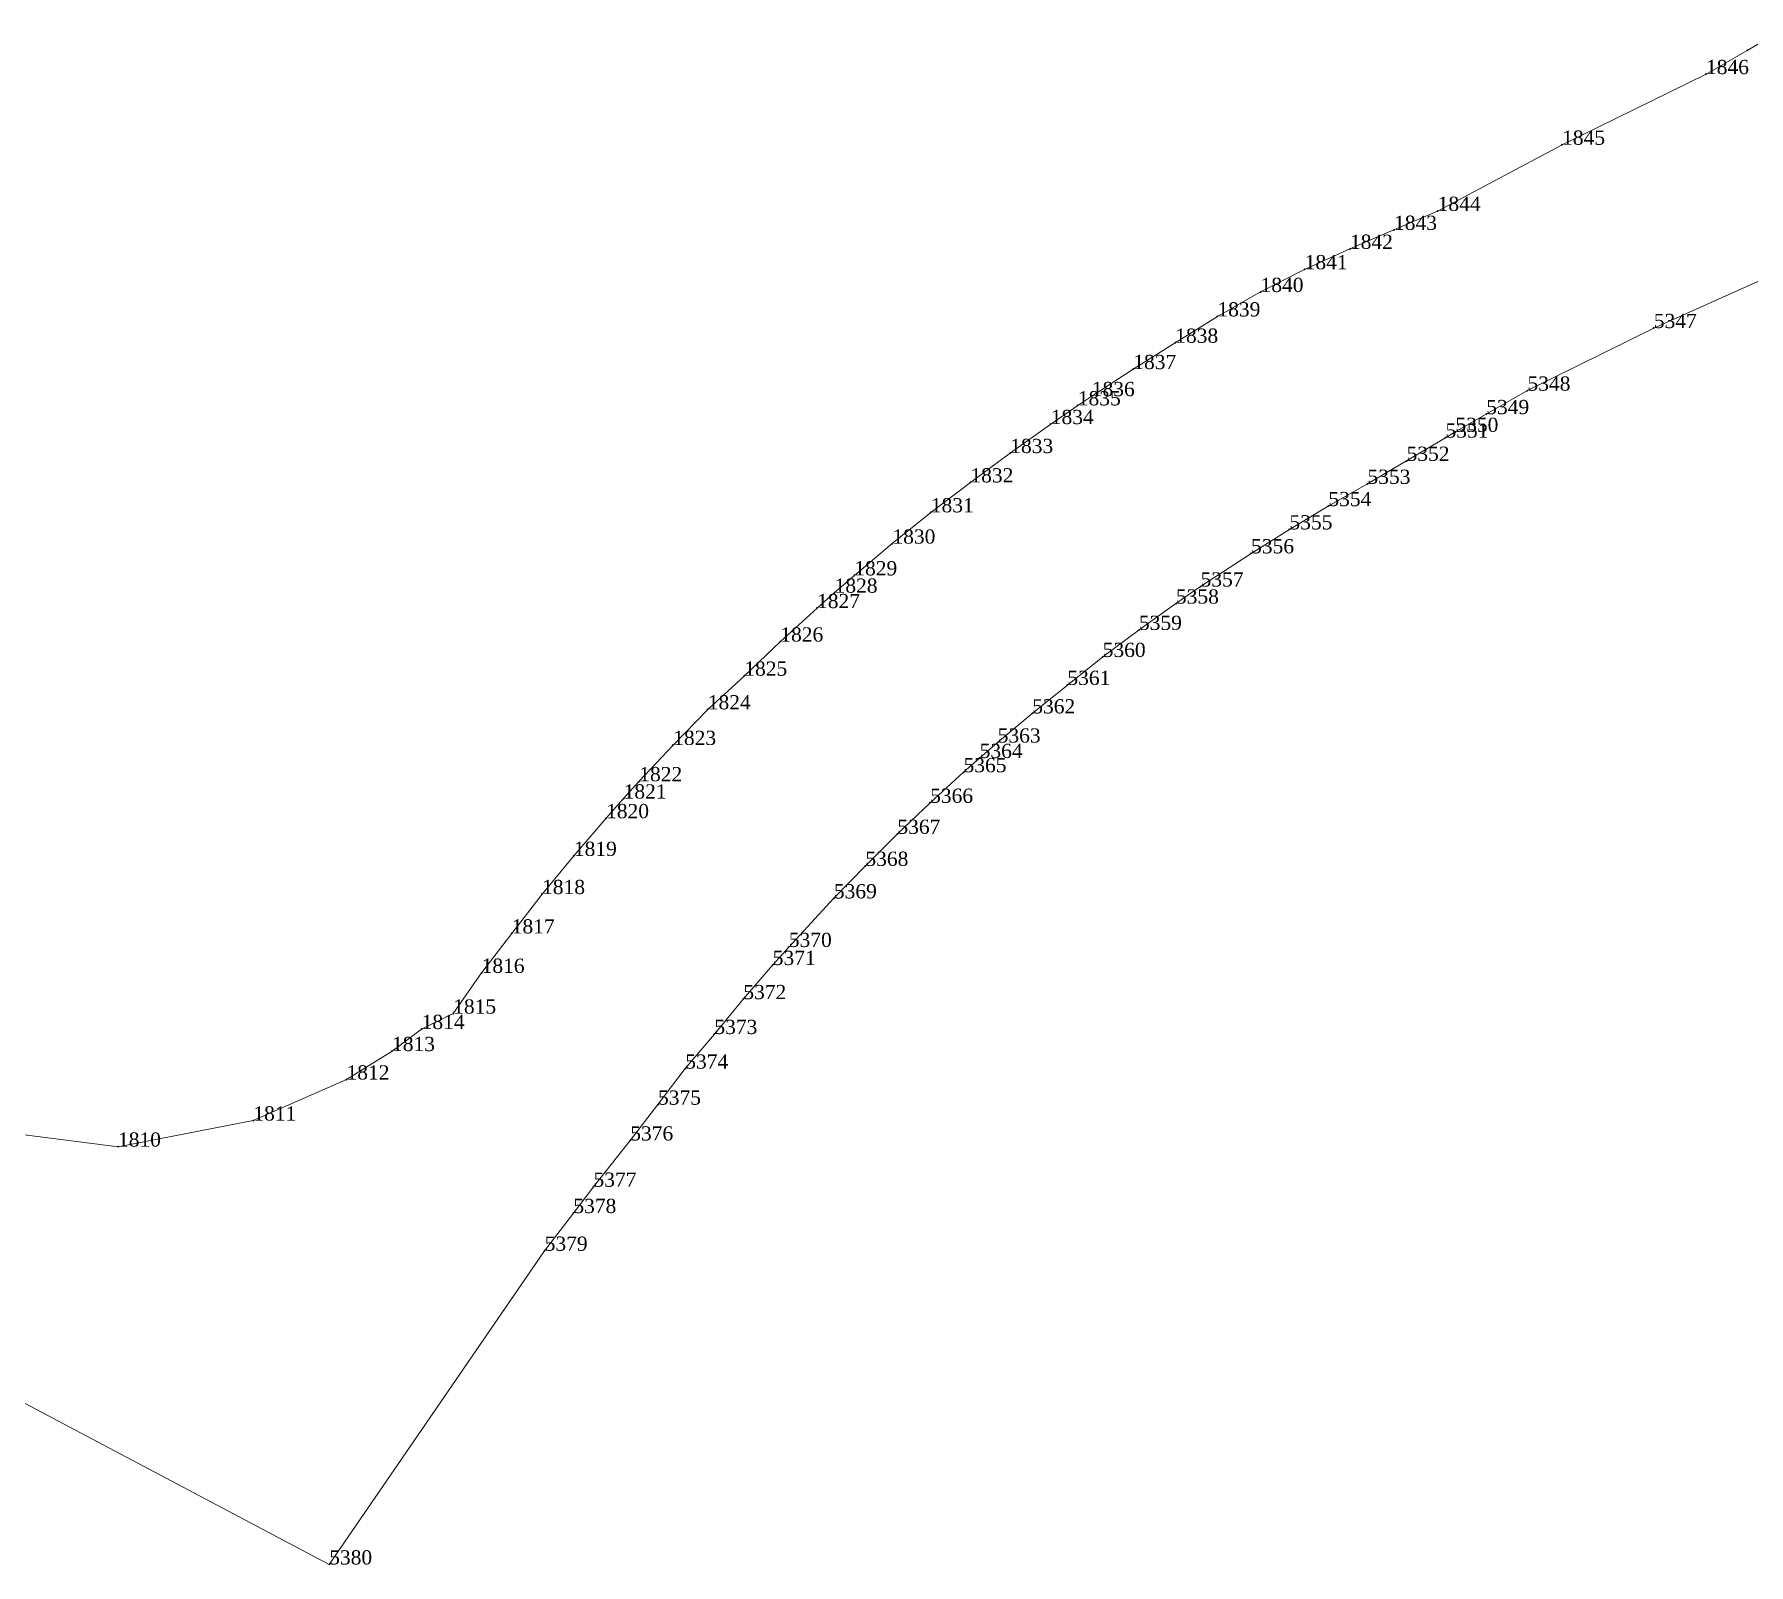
# Model space of a CAD drawing. Header units: metres. Extents: x 543554 to 549226, y 1840763 to 1844579.
# Drawn here: x 546315.1 to 546387.5, y 1842247.1 to 1842311.6 of the extents above; entities that cross this region are included whole.
import ezdxf

# ---------------------------------------------------------------- set-up
doc = ezdxf.new("R2010")
doc.units = ezdxf.units.M
doc.header["$MEASUREMENT"] = 0
for name, color, linetype, lineweight in [('Level 12', 7, 'Continuous', 0), ('Level 30', 7, 'Continuous', 0), ('Level 7', 7, 'Continuous', 0)]:
    doc.layers.add(name, color=color, linetype=linetype, lineweight=lineweight)
doc.styles.add('Style-Vntime', font='Vntime.shx')

# ---------------------------------------------------------------- blocks, each defined once
blk = doc.blocks.new('DDCT')
at = {"layer": 'Level 7', "color": 3, "linetype": 'Continuous', "lineweight": 30}
blk.add_point((0, 0), dxfattribs=at)
blk = doc.blocks.new('SHMIA_1809')
at = {"layer": 'Level 12', "color": 2, "linetype": 'Continuous', "lineweight": 0, "style": 'Style-Vntime'}
blk.add_text('1810', height=0.6, dxfattribs=at).set_placement((0, 0))
blk = doc.blocks.new('SHMIA_1810')
at = {"layer": 'Level 12', "color": 2, "linetype": 'Continuous', "lineweight": 0, "style": 'Style-Vntime'}
blk.add_text('1811', height=0.6, dxfattribs=at).set_placement((0, 0))
blk = doc.blocks.new('SHMIA_1811')
at = {"layer": 'Level 12', "color": 2, "linetype": 'Continuous', "lineweight": 0, "style": 'Style-Vntime'}
blk.add_text('1812', height=0.6, dxfattribs=at).set_placement((0, 0))
blk = doc.blocks.new('SHMIA_1812')
at = {"layer": 'Level 12', "color": 2, "linetype": 'Continuous', "lineweight": 0, "style": 'Style-Vntime'}
blk.add_text('1813', height=0.6, dxfattribs=at).set_placement((0, 0))
blk = doc.blocks.new('SHMIA_1813')
at = {"layer": 'Level 12', "color": 2, "linetype": 'Continuous', "lineweight": 0, "style": 'Style-Vntime'}
blk.add_text('1814', height=0.6, dxfattribs=at).set_placement((0, 0))
blk = doc.blocks.new('SHMIA_1814')
at = {"layer": 'Level 12', "color": 2, "linetype": 'Continuous', "lineweight": 0, "style": 'Style-Vntime'}
blk.add_text('1815', height=0.6, dxfattribs=at).set_placement((0, 0))
blk = doc.blocks.new('SHMIA_1815')
at = {"layer": 'Level 12', "color": 2, "linetype": 'Continuous', "lineweight": 0, "style": 'Style-Vntime'}
blk.add_text('1816', height=0.6, dxfattribs=at).set_placement((0, 0))
blk = doc.blocks.new('SHMIA_1816')
at = {"layer": 'Level 12', "color": 2, "linetype": 'Continuous', "lineweight": 0, "style": 'Style-Vntime'}
blk.add_text('1817', height=0.6, dxfattribs=at).set_placement((0, 0))
blk = doc.blocks.new('SHMIA_1817')
at = {"layer": 'Level 12', "color": 2, "linetype": 'Continuous', "lineweight": 0, "style": 'Style-Vntime'}
blk.add_text('1818', height=0.6, dxfattribs=at).set_placement((0, 0))
blk = doc.blocks.new('SHMIA_1818')
at = {"layer": 'Level 12', "color": 2, "linetype": 'Continuous', "lineweight": 0, "style": 'Style-Vntime'}
blk.add_text('1819', height=0.6, dxfattribs=at).set_placement((0, 0))
blk = doc.blocks.new('SHMIA_1819')
at = {"layer": 'Level 12', "color": 2, "linetype": 'Continuous', "lineweight": 0, "style": 'Style-Vntime'}
blk.add_text('1820', height=0.6, dxfattribs=at).set_placement((0, 0))
blk = doc.blocks.new('SHMIA_1820')
at = {"layer": 'Level 12', "color": 2, "linetype": 'Continuous', "lineweight": 0, "style": 'Style-Vntime'}
blk.add_text('1821', height=0.6, dxfattribs=at).set_placement((0, 0))
blk = doc.blocks.new('SHMIA_1821')
at = {"layer": 'Level 12', "color": 2, "linetype": 'Continuous', "lineweight": 0, "style": 'Style-Vntime'}
blk.add_text('1822', height=0.6, dxfattribs=at).set_placement((0, 0))
blk = doc.blocks.new('SHMIA_1822')
at = {"layer": 'Level 12', "color": 2, "linetype": 'Continuous', "lineweight": 0, "style": 'Style-Vntime'}
blk.add_text('1823', height=0.6, dxfattribs=at).set_placement((0, 0))
blk = doc.blocks.new('SHMIA_1823')
at = {"layer": 'Level 12', "color": 2, "linetype": 'Continuous', "lineweight": 0, "style": 'Style-Vntime'}
blk.add_text('1824', height=0.6, dxfattribs=at).set_placement((0, 0))
blk = doc.blocks.new('SHMIA_1824')
at = {"layer": 'Level 12', "color": 2, "linetype": 'Continuous', "lineweight": 0, "style": 'Style-Vntime'}
blk.add_text('1825', height=0.6, dxfattribs=at).set_placement((0, 0))
blk = doc.blocks.new('SHMIA_1825')
at = {"layer": 'Level 12', "color": 2, "linetype": 'Continuous', "lineweight": 0, "style": 'Style-Vntime'}
blk.add_text('1826', height=0.6, dxfattribs=at).set_placement((0, 0))
blk = doc.blocks.new('SHMIA_1826')
at = {"layer": 'Level 12', "color": 2, "linetype": 'Continuous', "lineweight": 0, "style": 'Style-Vntime'}
blk.add_text('1827', height=0.6, dxfattribs=at).set_placement((0, 0))
blk = doc.blocks.new('SHMIA_1827')
at = {"layer": 'Level 12', "color": 2, "linetype": 'Continuous', "lineweight": 0, "style": 'Style-Vntime'}
blk.add_text('1828', height=0.6, dxfattribs=at).set_placement((0, 0))
blk = doc.blocks.new('SHMIA_1828')
at = {"layer": 'Level 12', "color": 2, "linetype": 'Continuous', "lineweight": 0, "style": 'Style-Vntime'}
blk.add_text('1829', height=0.6, dxfattribs=at).set_placement((0, 0))
blk = doc.blocks.new('SHMIA_1829')
at = {"layer": 'Level 12', "color": 2, "linetype": 'Continuous', "lineweight": 0, "style": 'Style-Vntime'}
blk.add_text('1830', height=0.6, dxfattribs=at).set_placement((0, 0))
blk = doc.blocks.new('SHMIA_1830')
at = {"layer": 'Level 12', "color": 2, "linetype": 'Continuous', "lineweight": 0, "style": 'Style-Vntime'}
blk.add_text('1831', height=0.6, dxfattribs=at).set_placement((0, 0))
blk = doc.blocks.new('SHMIA_1831')
at = {"layer": 'Level 12', "color": 2, "linetype": 'Continuous', "lineweight": 0, "style": 'Style-Vntime'}
blk.add_text('1832', height=0.6, dxfattribs=at).set_placement((0, 0))
blk = doc.blocks.new('SHMIA_1832')
at = {"layer": 'Level 12', "color": 2, "linetype": 'Continuous', "lineweight": 0, "style": 'Style-Vntime'}
blk.add_text('1833', height=0.6, dxfattribs=at).set_placement((0, 0))
blk = doc.blocks.new('SHMIA_1833')
at = {"layer": 'Level 12', "color": 2, "linetype": 'Continuous', "lineweight": 0, "style": 'Style-Vntime'}
blk.add_text('1834', height=0.6, dxfattribs=at).set_placement((0, 0))
blk = doc.blocks.new('SHMIA_1834')
at = {"layer": 'Level 12', "color": 2, "linetype": 'Continuous', "lineweight": 0, "style": 'Style-Vntime'}
blk.add_text('1835', height=0.6, dxfattribs=at).set_placement((0, 0))
blk = doc.blocks.new('SHMIA_1835')
at = {"layer": 'Level 12', "color": 2, "linetype": 'Continuous', "lineweight": 0, "style": 'Style-Vntime'}
blk.add_text('1836', height=0.6, dxfattribs=at).set_placement((0, 0))
blk = doc.blocks.new('SHMIA_1836')
at = {"layer": 'Level 12', "color": 2, "linetype": 'Continuous', "lineweight": 0, "style": 'Style-Vntime'}
blk.add_text('1837', height=0.6, dxfattribs=at).set_placement((0, 0))
blk = doc.blocks.new('SHMIA_1837')
at = {"layer": 'Level 12', "color": 2, "linetype": 'Continuous', "lineweight": 0, "style": 'Style-Vntime'}
blk.add_text('1838', height=0.6, dxfattribs=at).set_placement((0, 0))
blk = doc.blocks.new('SHMIA_1838')
at = {"layer": 'Level 12', "color": 2, "linetype": 'Continuous', "lineweight": 0, "style": 'Style-Vntime'}
blk.add_text('1839', height=0.6, dxfattribs=at).set_placement((0, 0))
blk = doc.blocks.new('SHMIA_1839')
at = {"layer": 'Level 12', "color": 2, "linetype": 'Continuous', "lineweight": 0, "style": 'Style-Vntime'}
blk.add_text('1840', height=0.6, dxfattribs=at).set_placement((0, 0))
blk = doc.blocks.new('SHMIA_1840')
at = {"layer": 'Level 12', "color": 2, "linetype": 'Continuous', "lineweight": 0, "style": 'Style-Vntime'}
blk.add_text('1841', height=0.6, dxfattribs=at).set_placement((0, 0))
blk = doc.blocks.new('SHMIA_1841')
at = {"layer": 'Level 12', "color": 2, "linetype": 'Continuous', "lineweight": 0, "style": 'Style-Vntime'}
blk.add_text('1842', height=0.6, dxfattribs=at).set_placement((0, 0))
blk = doc.blocks.new('SHMIA_1842')
at = {"layer": 'Level 12', "color": 2, "linetype": 'Continuous', "lineweight": 0, "style": 'Style-Vntime'}
blk.add_text('1843', height=0.6, dxfattribs=at).set_placement((0, 0))
blk = doc.blocks.new('SHMIA_1843')
at = {"layer": 'Level 12', "color": 2, "linetype": 'Continuous', "lineweight": 0, "style": 'Style-Vntime'}
blk.add_text('1844', height=0.6, dxfattribs=at).set_placement((0, 0))
blk = doc.blocks.new('SHMIA_1844')
at = {"layer": 'Level 12', "color": 2, "linetype": 'Continuous', "lineweight": 0, "style": 'Style-Vntime'}
blk.add_text('1845', height=0.6, dxfattribs=at).set_placement((0, 0))
blk = doc.blocks.new('SHMIA_1845')
at = {"layer": 'Level 12', "color": 2, "linetype": 'Continuous', "lineweight": 0, "style": 'Style-Vntime'}
blk.add_text('1846', height=0.6, dxfattribs=at).set_placement((0, 0))
blk = doc.blocks.new('SHMIA_5346')
at = {"layer": 'Level 12', "color": 2, "linetype": 'Continuous', "lineweight": 0, "style": 'Style-Vntime'}
blk.add_text('5347', height=0.6, dxfattribs=at).set_placement((0, 0))
blk = doc.blocks.new('SHMIA_5347')
at = {"layer": 'Level 12', "color": 2, "linetype": 'Continuous', "lineweight": 0, "style": 'Style-Vntime'}
blk.add_text('5348', height=0.6, dxfattribs=at).set_placement((0, 0))
blk = doc.blocks.new('SHMIA_5348')
at = {"layer": 'Level 12', "color": 2, "linetype": 'Continuous', "lineweight": 0, "style": 'Style-Vntime'}
blk.add_text('5349', height=0.6, dxfattribs=at).set_placement((0, 0))
blk = doc.blocks.new('SHMIA_5349')
at = {"layer": 'Level 12', "color": 2, "linetype": 'Continuous', "lineweight": 0, "style": 'Style-Vntime'}
blk.add_text('5350', height=0.6, dxfattribs=at).set_placement((0, 0))
blk = doc.blocks.new('SHMIA_5350')
at = {"layer": 'Level 12', "color": 2, "linetype": 'Continuous', "lineweight": 0, "style": 'Style-Vntime'}
blk.add_text('5351', height=0.6, dxfattribs=at).set_placement((0, 0))
blk = doc.blocks.new('SHMIA_5351')
at = {"layer": 'Level 12', "color": 2, "linetype": 'Continuous', "lineweight": 0, "style": 'Style-Vntime'}
blk.add_text('5352', height=0.6, dxfattribs=at).set_placement((0, 0))
blk = doc.blocks.new('SHMIA_5352')
at = {"layer": 'Level 12', "color": 2, "linetype": 'Continuous', "lineweight": 0, "style": 'Style-Vntime'}
blk.add_text('5353', height=0.6, dxfattribs=at).set_placement((0, 0))
blk = doc.blocks.new('SHMIA_5353')
at = {"layer": 'Level 12', "color": 2, "linetype": 'Continuous', "lineweight": 0, "style": 'Style-Vntime'}
blk.add_text('5354', height=0.6, dxfattribs=at).set_placement((0, 0))
blk = doc.blocks.new('SHMIA_5354')
at = {"layer": 'Level 12', "color": 2, "linetype": 'Continuous', "lineweight": 0, "style": 'Style-Vntime'}
blk.add_text('5355', height=0.6, dxfattribs=at).set_placement((0, 0))
blk = doc.blocks.new('SHMIA_5355')
at = {"layer": 'Level 12', "color": 2, "linetype": 'Continuous', "lineweight": 0, "style": 'Style-Vntime'}
blk.add_text('5356', height=0.6, dxfattribs=at).set_placement((0, 0))
blk = doc.blocks.new('SHMIA_5356')
at = {"layer": 'Level 12', "color": 2, "linetype": 'Continuous', "lineweight": 0, "style": 'Style-Vntime'}
blk.add_text('5357', height=0.6, dxfattribs=at).set_placement((0, 0))
blk = doc.blocks.new('SHMIA_5357')
at = {"layer": 'Level 12', "color": 2, "linetype": 'Continuous', "lineweight": 0, "style": 'Style-Vntime'}
blk.add_text('5358', height=0.6, dxfattribs=at).set_placement((0, 0))
blk = doc.blocks.new('SHMIA_5358')
at = {"layer": 'Level 12', "color": 2, "linetype": 'Continuous', "lineweight": 0, "style": 'Style-Vntime'}
blk.add_text('5359', height=0.6, dxfattribs=at).set_placement((0, 0))
blk = doc.blocks.new('SHMIA_5359')
at = {"layer": 'Level 12', "color": 2, "linetype": 'Continuous', "lineweight": 0, "style": 'Style-Vntime'}
blk.add_text('5360', height=0.6, dxfattribs=at).set_placement((0, 0))
blk = doc.blocks.new('SHMIA_5360')
at = {"layer": 'Level 12', "color": 2, "linetype": 'Continuous', "lineweight": 0, "style": 'Style-Vntime'}
blk.add_text('5361', height=0.6, dxfattribs=at).set_placement((0, 0))
blk = doc.blocks.new('SHMIA_5361')
at = {"layer": 'Level 12', "color": 2, "linetype": 'Continuous', "lineweight": 0, "style": 'Style-Vntime'}
blk.add_text('5362', height=0.6, dxfattribs=at).set_placement((0, 0))
blk = doc.blocks.new('SHMIA_5362')
at = {"layer": 'Level 12', "color": 2, "linetype": 'Continuous', "lineweight": 0, "style": 'Style-Vntime'}
blk.add_text('5363', height=0.6, dxfattribs=at).set_placement((0, 0))
blk = doc.blocks.new('SHMIA_5363')
at = {"layer": 'Level 12', "color": 2, "linetype": 'Continuous', "lineweight": 0, "style": 'Style-Vntime'}
blk.add_text('5364', height=0.6, dxfattribs=at).set_placement((0, 0))
blk = doc.blocks.new('SHMIA_5364')
at = {"layer": 'Level 12', "color": 2, "linetype": 'Continuous', "lineweight": 0, "style": 'Style-Vntime'}
blk.add_text('5365', height=0.6, dxfattribs=at).set_placement((0, 0))
blk = doc.blocks.new('SHMIA_5365')
at = {"layer": 'Level 12', "color": 2, "linetype": 'Continuous', "lineweight": 0, "style": 'Style-Vntime'}
blk.add_text('5366', height=0.6, dxfattribs=at).set_placement((0, 0))
blk = doc.blocks.new('SHMIA_5366')
at = {"layer": 'Level 12', "color": 2, "linetype": 'Continuous', "lineweight": 0, "style": 'Style-Vntime'}
blk.add_text('5367', height=0.6, dxfattribs=at).set_placement((0, 0))
blk = doc.blocks.new('SHMIA_5367')
at = {"layer": 'Level 12', "color": 2, "linetype": 'Continuous', "lineweight": 0, "style": 'Style-Vntime'}
blk.add_text('5368', height=0.6, dxfattribs=at).set_placement((0, 0))
blk = doc.blocks.new('SHMIA_5368')
at = {"layer": 'Level 12', "color": 2, "linetype": 'Continuous', "lineweight": 0, "style": 'Style-Vntime'}
blk.add_text('5369', height=0.6, dxfattribs=at).set_placement((0, 0))
blk = doc.blocks.new('SHMIA_5369')
at = {"layer": 'Level 12', "color": 2, "linetype": 'Continuous', "lineweight": 0, "style": 'Style-Vntime'}
blk.add_text('5370', height=0.6, dxfattribs=at).set_placement((0, 0))
blk = doc.blocks.new('SHMIA_5370')
at = {"layer": 'Level 12', "color": 2, "linetype": 'Continuous', "lineweight": 0, "style": 'Style-Vntime'}
blk.add_text('5371', height=0.6, dxfattribs=at).set_placement((0, 0))
blk = doc.blocks.new('SHMIA_5371')
at = {"layer": 'Level 12', "color": 2, "linetype": 'Continuous', "lineweight": 0, "style": 'Style-Vntime'}
blk.add_text('5372', height=0.6, dxfattribs=at).set_placement((0, 0))
blk = doc.blocks.new('SHMIA_5372')
at = {"layer": 'Level 12', "color": 2, "linetype": 'Continuous', "lineweight": 0, "style": 'Style-Vntime'}
blk.add_text('5373', height=0.6, dxfattribs=at).set_placement((0, 0))
blk = doc.blocks.new('SHMIA_5373')
at = {"layer": 'Level 12', "color": 2, "linetype": 'Continuous', "lineweight": 0, "style": 'Style-Vntime'}
blk.add_text('5374', height=0.6, dxfattribs=at).set_placement((0, 0))
blk = doc.blocks.new('SHMIA_5374')
at = {"layer": 'Level 12', "color": 2, "linetype": 'Continuous', "lineweight": 0, "style": 'Style-Vntime'}
blk.add_text('5375', height=0.6, dxfattribs=at).set_placement((0, 0))
blk = doc.blocks.new('SHMIA_5375')
at = {"layer": 'Level 12', "color": 2, "linetype": 'Continuous', "lineweight": 0, "style": 'Style-Vntime'}
blk.add_text('5376', height=0.6, dxfattribs=at).set_placement((0, 0))
blk = doc.blocks.new('SHMIA_5376')
at = {"layer": 'Level 12', "color": 2, "linetype": 'Continuous', "lineweight": 0, "style": 'Style-Vntime'}
blk.add_text('5377', height=0.6, dxfattribs=at).set_placement((0, 0))
blk = doc.blocks.new('SHMIA_5377')
at = {"layer": 'Level 12', "color": 2, "linetype": 'Continuous', "lineweight": 0, "style": 'Style-Vntime'}
blk.add_text('5378', height=0.6, dxfattribs=at).set_placement((0, 0))
blk = doc.blocks.new('SHMIA_5378')
at = {"layer": 'Level 12', "color": 2, "linetype": 'Continuous', "lineweight": 0, "style": 'Style-Vntime'}
blk.add_text('5379', height=0.6, dxfattribs=at).set_placement((0, 0))
blk = doc.blocks.new('SHMIA_5379')
at = {"layer": 'Level 12', "color": 2, "linetype": 'Continuous', "lineweight": 0, "style": 'Style-Vntime'}
blk.add_text('5380', height=0.6, dxfattribs=at).set_placement((0, 0))

msp = doc.modelspace()

# ---------------------------------------------------------------- linework, layer by layer
at = {"layer": 'Level 30', "color": 2, "linetype": 'Continuous', "lineweight": 0, "flags": 128}
for points in [[(546311.8466, 1842265.5477), (546318.6622, 1842264.6769), (546324.3683, 1842265.779), (546328.3042, 1842267.5076), (546330.2221, 1842268.7057), (546331.4673, 1842269.6374), (546332.8036, 1842270.2906), (546333.9984, 1842272.0099), (546335.2682, 1842273.6745), (546336.5501, 1842275.3303), (546337.8859, 1842276.9431), (546339.2537, 1842278.5289), (546339.9919, 1842279.3587), (546340.6529, 1842280.087), (546342.083, 1842281.6168), (546343.5433, 1842283.1177), (546345.0841, 1842284.5368), (546346.6023, 1842285.9771), (546348.149, 1842287.3868), (546348.8918, 1842288.044), (546349.7235, 1842288.7652), (546351.3254, 1842290.1119), (546352.9538, 1842291.4263), (546354.6249, 1842292.6858), (546356.3042, 1842293.9336), (546358.008, 1842295.1477), (546359.1543, 1842295.936), (546359.7358, 1842296.3274), (546361.4869, 1842297.4723), (546363.2605, 1842298.582), (546365.0383, 1842299.6861), (546366.8555, 1842300.7244), (546368.7199, 1842301.6756), (546370.6277, 1842302.5378), (546372.4868, 1842303.342), (546374.3264, 1842304.135), (546379.5808, 1842306.926), (546385.6511, 1842309.9105), (546387.3884, 1842310.9079), (546388.5739, 1842311.5885)], [(546309.0207, 1842256.8645), (546327.5665, 1842247.0642), (546336.6564, 1842260.2854), (546337.8731, 1842261.8769), (546338.7223, 1842262.9875), (546340.2667, 1842264.9432), (546341.435, 1842266.4531), (546342.5923, 1842267.97), (546343.8218, 1842269.4293), (546345.0382, 1842270.8978), (546346.2836, 1842272.3418), (546346.9558, 1842273.0974), (546348.8598, 1842275.1535), (546350.1896, 1842276.5202), (546351.5376, 1842277.8692), (546352.9211, 1842279.1818), (546354.3307, 1842280.4664), (546355.0076, 1842281.0654), (546355.7656, 1842281.7226), (546357.2254, 1842282.9499), (546358.7094, 1842284.1477), (546360.2028, 1842285.3344), (546361.7339, 1842286.4722), (546363.2875, 1842287.5791), (546364.3327, 1842288.2979), (546366.4594, 1842289.6987), (546368.0766, 1842290.7105), (546369.716, 1842291.6856), (546371.3723, 1842292.6319), (546373.0202, 1842293.5953), (546374.6623, 1842294.577), (546375.0762, 1842294.8175), (546376.3792, 1842295.5655), (546378.1165, 1842296.5629), (546383.449, 1842299.198), (546389.6272, 1842301.9668)]]:
    msp.add_lwpolyline(points, dxfattribs=at)

# ---------------------------------------------------------------- block references
at = {"layer": 'Level 12', "color": 2, "linetype": 'Continuous', "lineweight": 0}
for name, p in [('SHMIA_1845', (546385.65, 1842309.91)), ('SHMIA_1844', (546379.58, 1842306.93)), ('SHMIA_1843', (546374.33, 1842304.14)), ('SHMIA_1842', (546372.49, 1842303.34)), ('SHMIA_1841', (546370.63, 1842302.54)), ('SHMIA_1840', (546368.72, 1842301.68)), ('SHMIA_1839', (546366.86, 1842300.72)), ('SHMIA_1838', (546365.04, 1842299.69)), ('SHMIA_5346', (546383.45, 1842299.2)), ('SHMIA_1837', (546363.26, 1842298.58)), ('SHMIA_1836', (546361.49, 1842297.47)), ('SHMIA_1835', (546359.74, 1842296.33)), ('SHMIA_5347', (546378.12, 1842296.56)), ('SHMIA_1834', (546359.15, 1842295.94)), ('SHMIA_5348', (546376.38, 1842295.57)), ('SHMIA_1833', (546358.01, 1842295.15)), ('SHMIA_5349', (546375.08, 1842294.82)), ('SHMIA_5350', (546374.66, 1842294.58)), ('SHMIA_1832', (546356.3, 1842293.93)), ('SHMIA_5351', (546373.02, 1842293.6)), ('SHMIA_1831', (546354.62, 1842292.69)), ('SHMIA_5352', (546371.37, 1842292.63)), ('SHMIA_1830', (546352.95, 1842291.43)), ('SHMIA_5353', (546369.72, 1842291.69)), ('SHMIA_5354', (546368.08, 1842290.71)), ('SHMIA_1829', (546351.33, 1842290.11)), ('SHMIA_5355', (546366.46, 1842289.7)), ('SHMIA_1828', (546349.72, 1842288.77)), ('SHMIA_5356', (546364.33, 1842288.3)), ('SHMIA_1827', (546348.89, 1842288.04)), ('SHMIA_5357', (546363.29, 1842287.58)), ('SHMIA_1826', (546348.15, 1842287.39)), ('SHMIA_5358', (546361.73, 1842286.47)), ('SHMIA_1825', (546346.6, 1842285.98)), ('SHMIA_5359', (546360.2, 1842285.33)), ('SHMIA_1824', (546345.08, 1842284.54)), ('SHMIA_5360', (546358.71, 1842284.15)), ('SHMIA_1823', (546343.54, 1842283.12)), ('SHMIA_5361', (546357.23, 1842282.95)), ('SHMIA_5362', (546355.77, 1842281.72)), ('SHMIA_1822', (546342.08, 1842281.62)), ('SHMIA_5363', (546355.01, 1842281.07)), ('SHMIA_5364', (546354.33, 1842280.47)), ('SHMIA_1821', (546340.65, 1842280.09)), ('SHMIA_1820', (546339.99, 1842279.36)), ('SHMIA_5365', (546352.92, 1842279.18)), ('SHMIA_1819', (546339.25, 1842278.53)), ('SHMIA_5366', (546351.54, 1842277.87)), ('SHMIA_1818', (546337.89, 1842276.94)), ('SHMIA_5367', (546350.19, 1842276.52)), ('SHMIA_1817', (546336.55, 1842275.33)), ('SHMIA_5368', (546348.86, 1842275.15)), ('SHMIA_1816', (546335.27, 1842273.67)), ('SHMIA_5369', (546346.96, 1842273.1)), ('SHMIA_5370', (546346.28, 1842272.34)), ('SHMIA_1815', (546334, 1842272.01)), ('SHMIA_5371', (546345.04, 1842270.9)), ('SHMIA_1814', (546332.8, 1842270.29)), ('SHMIA_1813', (546331.47, 1842269.64)), ('SHMIA_5372', (546343.82, 1842269.43)), ('SHMIA_1812', (546330.22, 1842268.71)), ('SHMIA_1811', (546328.3, 1842267.51)), ('SHMIA_5373', (546342.59, 1842267.97)), ('SHMIA_5374', (546341.44, 1842266.45)), ('SHMIA_1810', (546324.37, 1842265.78)), ('SHMIA_1809', (546318.66, 1842264.68)), ('SHMIA_5375', (546340.27, 1842264.94)), ('SHMIA_5376', (546338.72, 1842262.99)), ('SHMIA_5377', (546337.87, 1842261.88)), ('SHMIA_5378', (546336.66, 1842260.29)), ('SHMIA_5379', (546327.57, 1842247.06))]:
    msp.add_blockref(name, p, dxfattribs=at)
at = {"layer": 'Level 7', "color": 3, "linetype": 'Continuous', "lineweight": 30}
for p in [(546387.39, 1842310.91), (546385.65, 1842309.91), (546379.58, 1842306.93), (546374.33, 1842304.14), (546372.49, 1842303.34), (546370.63, 1842302.54), (546368.72, 1842301.68), (546366.86, 1842300.72), (546365.04, 1842299.69), (546383.45, 1842299.2), (546363.26, 1842298.58), (546361.49, 1842297.47), (546359.74, 1842296.33), (546378.12, 1842296.56), (546359.15, 1842295.94), (546376.38, 1842295.57), (546358.01, 1842295.15), (546375.08, 1842294.82), (546356.3, 1842293.93), (546374.66, 1842294.58), (546373.02, 1842293.6), (546354.62, 1842292.69), (546371.37, 1842292.63), (546352.95, 1842291.43), (546369.72, 1842291.69), (546368.08, 1842290.71), (546351.33, 1842290.11), (546366.46, 1842289.7), (546349.72, 1842288.77), (546364.33, 1842288.3), (546348.15, 1842287.39), (546348.89, 1842288.04), (546363.29, 1842287.58), (546346.6, 1842285.98), (546361.73, 1842286.47), (546360.2, 1842285.33), (546345.08, 1842284.54), (546358.71, 1842284.15), (546343.54, 1842283.12), (546357.23, 1842282.95), (546342.08, 1842281.62), (546355.77, 1842281.72), (546355.01, 1842281.07), (546354.33, 1842280.47), (546340.65, 1842280.09), (546339.99, 1842279.36), (546352.92, 1842279.18), (546339.25, 1842278.53), (546351.54, 1842277.87), (546337.89, 1842276.94), (546350.19, 1842276.52), (546336.55, 1842275.33), (546348.86, 1842275.15), (546335.27, 1842273.67), (546346.96, 1842273.1), (546346.28, 1842272.34), (546334, 1842272.01), (546345.04, 1842270.9), (546332.8, 1842270.29), (546331.47, 1842269.64), (546343.82, 1842269.43), (546330.22, 1842268.71), (546342.59, 1842267.97), (546328.3, 1842267.51), (546341.44, 1842266.45), (546324.37, 1842265.78), (546318.66, 1842264.68), (546340.27, 1842264.94), (546338.72, 1842262.99), (546337.87, 1842261.88), (546336.66, 1842260.29), (546327.57, 1842247.06)]:
    msp.add_blockref('DDCT', p, dxfattribs=at)

doc.saveas('drawing.dxf')
